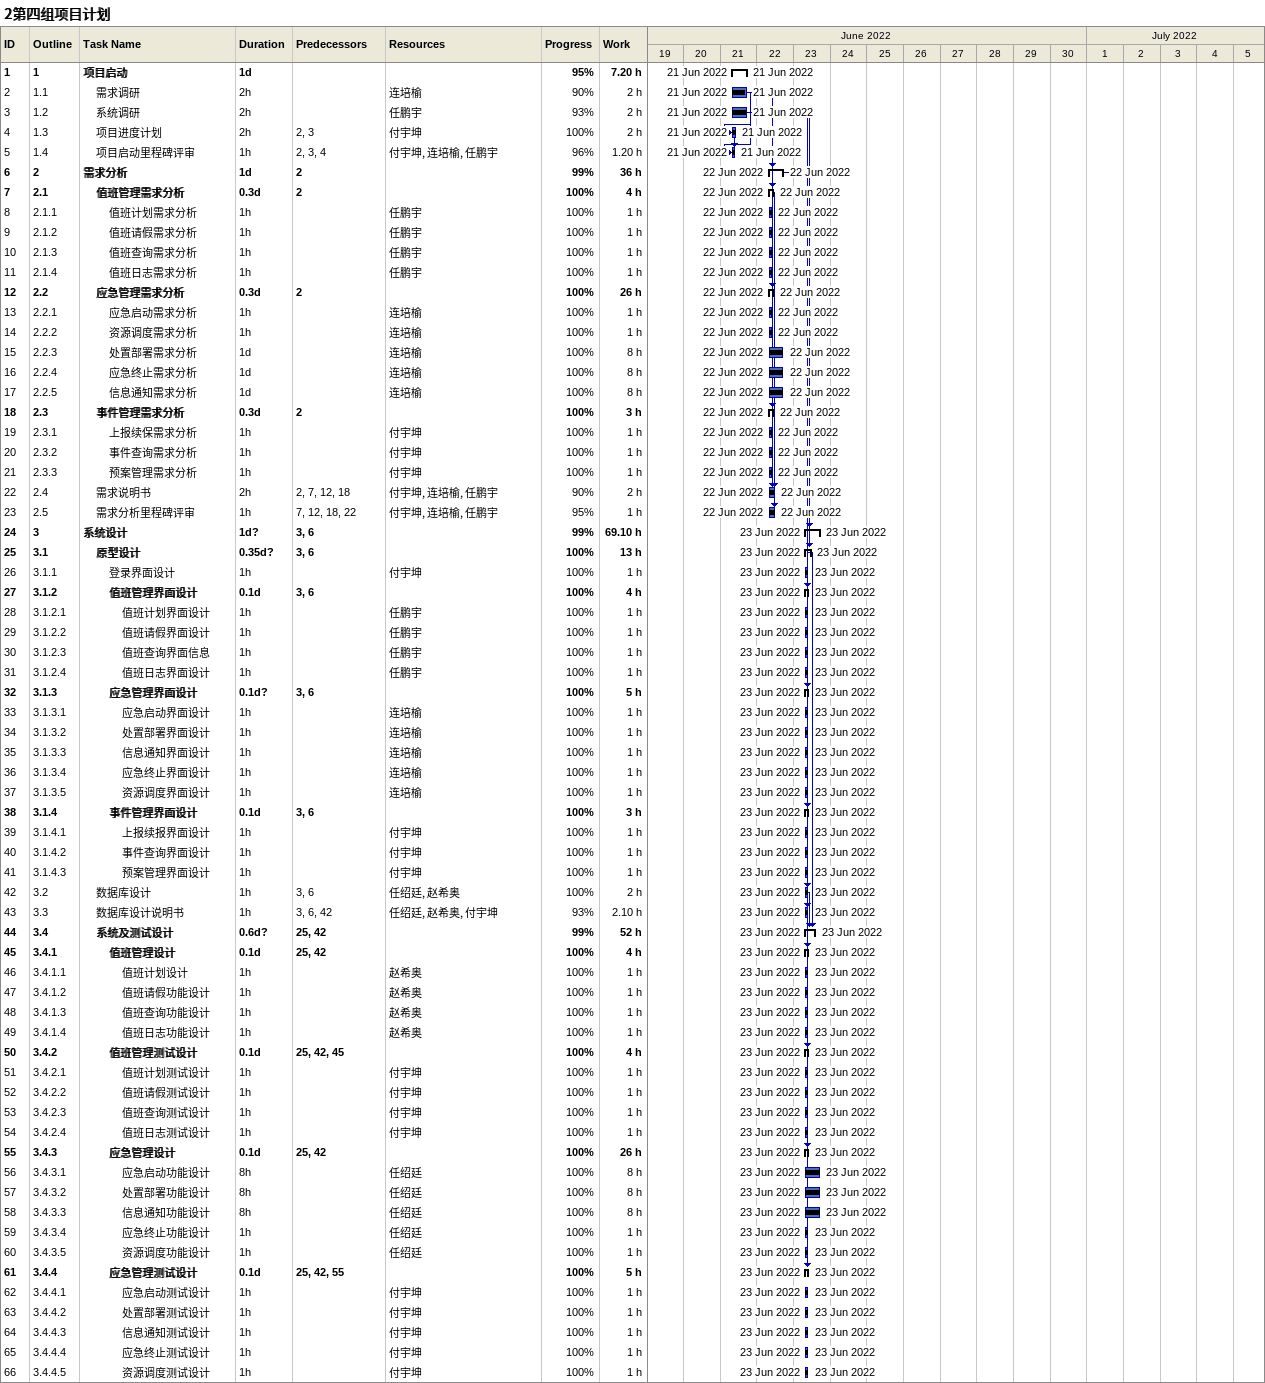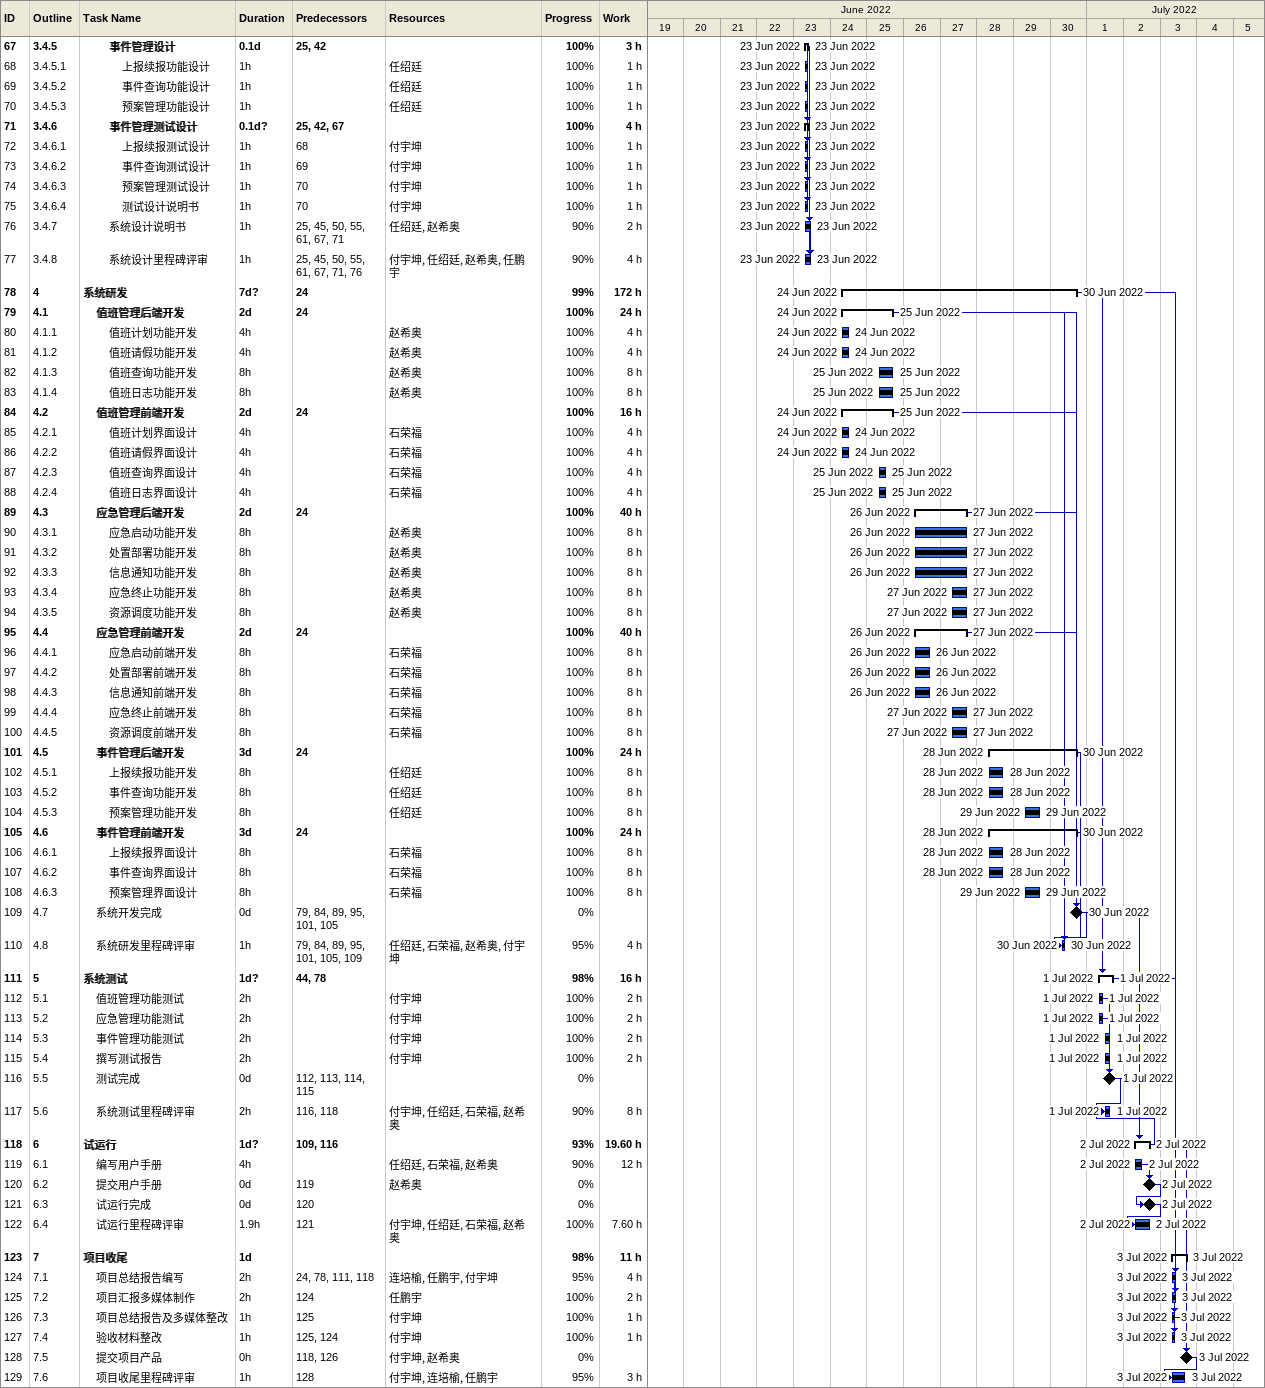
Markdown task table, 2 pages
2第四组项目计划

| ID | WBS | Task | Duration | Start | Finish | Predecessors | Resources | % complete | Work (h) |
|---|---|---|---|---|---|---|---|---|---|
| 1 | 1 | **项目启动** | 1d | 2022-06-21 | 2022-06-21 |  |  | 95 | 7.20 |
| 2 | 1.1 | 需求调研 | 2h | 2022-06-21 | 2022-06-21 |  | 连培榆 | 90 | 2 |
| 3 | 1.2 | 系统调研 | 2h | 2022-06-21 | 2022-06-21 |  | 任鹏宇 | 93 | 2 |
| 4 | 1.3 | 项目进度计划 | 2h | 2022-06-21 | 2022-06-21 | 2, 3 | 付宇坤 | 100 | 2 |
| 5 | 1.4 | 项目启动里程碑评审 | 1h | 2022-06-21 | 2022-06-21 | 2, 3, 4 | 付宇坤, 连培榆, 任鹏宇 | 96 | 1.20 |
| 6 | 2 | **需求分析** | 1d | 2022-06-22 | 2022-06-22 | 2 |  | 99 | 36 |
| 7 | 2.1 | **值班管理需求分析** | 0.3d | 2022-06-22 | 2022-06-22 | 2 |  | 100 | 4 |
| 8 | 2.1.1 | 值班计划需求分析 | 1h | 2022-06-22 | 2022-06-22 |  | 任鹏宇 | 100 | 1 |
| 9 | 2.1.2 | 值班请假需求分析 | 1h | 2022-06-22 | 2022-06-22 |  | 任鹏宇 | 100 | 1 |
| 10 | 2.1.3 | 值班查询需求分析 | 1h | 2022-06-22 | 2022-06-22 |  | 任鹏宇 | 100 | 1 |
| 11 | 2.1.4 | 值班日志需求分析 | 1h | 2022-06-22 | 2022-06-22 |  | 任鹏宇 | 100 | 1 |
| 12 | 2.2 | **应急管理需求分析** | 0.3d | 2022-06-22 | 2022-06-22 | 2 |  | 100 | 26 |
| 13 | 2.2.1 | 应急启动需求分析 | 1h | 2022-06-22 | 2022-06-22 |  | 连培榆 | 100 | 1 |
| 14 | 2.2.2 | 资源调度需求分析 | 1h | 2022-06-22 | 2022-06-22 |  | 连培榆 | 100 | 1 |
| 15 | 2.2.3 | 处置部署需求分析 | 1d | 2022-06-22 | 2022-06-22 |  | 连培榆 | 100 | 8 |
| 16 | 2.2.4 | 应急终止需求分析 | 1d | 2022-06-22 | 2022-06-22 |  | 连培榆 | 100 | 8 |
| 17 | 2.2.5 | 信息通知需求分析 | 1d | 2022-06-22 | 2022-06-22 |  | 连培榆 | 100 | 8 |
| 18 | 2.3 | **事件管理需求分析** | 0.3d | 2022-06-22 | 2022-06-22 | 2 |  | 100 | 3 |
| 19 | 2.3.1 | 上报续保需求分析 | 1h | 2022-06-22 | 2022-06-22 |  | 付宇坤 | 100 | 1 |
| 20 | 2.3.2 | 事件查询需求分析 | 1h | 2022-06-22 | 2022-06-22 |  | 付宇坤 | 100 | 1 |
| 21 | 2.3.3 | 预案管理需求分析 | 1h | 2022-06-22 | 2022-06-22 |  | 付宇坤 | 100 | 1 |
| 22 | 2.4 | 需求说明书 | 2h | 2022-06-22 | 2022-06-22 | 2, 7, 12, 18 | 付宇坤, 连培榆, 任鹏宇 | 90 | 2 |
| 23 | 2.5 | 需求分析里程碑评审 | 1h | 2022-06-22 | 2022-06-22 | 7, 12, 18, 22 | 付宇坤, 连培榆, 任鹏宇 | 95 | 1 |
| 24 | 3 | **系统设计** | 1d? | 2022-06-23 | 2022-06-23 | 3, 6 |  | 99 | 69.10 |
| 25 | 3.1 | **原型设计** | 0.35d? | 2022-06-23 | 2022-06-23 | 3, 6 |  | 100 | 13 |
| 26 | 3.1.1 | 登录界面设计 | 1h | 2022-06-23 | 2022-06-23 |  | 付宇坤 | 100 | 1 |
| 27 | 3.1.2 | **值班管理界面设计** | 0.1d | 2022-06-23 | 2022-06-23 | 3, 6 |  | 100 | 4 |
| 28 | 3.1.2.1 | 值班计划界面设计 | 1h | 2022-06-23 | 2022-06-23 |  | 任鹏宇 | 100 | 1 |
| 29 | 3.1.2.2 | 值班请假界面设计 | 1h | 2022-06-23 | 2022-06-23 |  | 任鹏宇 | 100 | 1 |
| 30 | 3.1.2.3 | 值班查询界面信息 | 1h | 2022-06-23 | 2022-06-23 |  | 任鹏宇 | 100 | 1 |
| 31 | 3.1.2.4 | 值班日志界面设计 | 1h | 2022-06-23 | 2022-06-23 |  | 任鹏宇 | 100 | 1 |
| 32 | 3.1.3 | **应急管理界面设计** | 0.1d? | 2022-06-23 | 2022-06-23 | 3, 6 |  | 100 | 5 |
| 33 | 3.1.3.1 | 应急启动界面设计 | 1h | 2022-06-23 | 2022-06-23 |  | 连培榆 | 100 | 1 |
| 34 | 3.1.3.2 | 处置部署界面设计 | 1h | 2022-06-23 | 2022-06-23 |  | 连培榆 | 100 | 1 |
| 35 | 3.1.3.3 | 信息通知界面设计 | 1h | 2022-06-23 | 2022-06-23 |  | 连培榆 | 100 | 1 |
| 36 | 3.1.3.4 | 应急终止界面设计 | 1h | 2022-06-23 | 2022-06-23 |  | 连培榆 | 100 | 1 |
| 37 | 3.1.3.5 | 资源调度界面设计 | 1h | 2022-06-23 | 2022-06-23 |  | 连培榆 | 100 | 1 |
| 38 | 3.1.4 | **事件管理界面设计** | 0.1d | 2022-06-23 | 2022-06-23 | 3, 6 |  | 100 | 3 |
| 39 | 3.1.4.1 | 上报续报界面设计 | 1h | 2022-06-23 | 2022-06-23 |  | 付宇坤 | 100 | 1 |
| 40 | 3.1.4.2 | 事件查询界面设计 | 1h | 2022-06-23 | 2022-06-23 |  | 付宇坤 | 100 | 1 |
| 41 | 3.1.4.3 | 预案管理界面设计 | 1h | 2022-06-23 | 2022-06-23 |  | 付宇坤 | 100 | 1 |
| 42 | 3.2 | 数据库设计 | 1h | 2022-06-23 | 2022-06-23 | 3, 6 | 任绍廷, 赵希奥 | 100 | 2 |
| 43 | 3.3 | 数据库设计说明书 | 1h | 2022-06-23 | 2022-06-23 | 3, 6, 42 | 任绍廷, 赵希奥, 付宇坤 | 93 | 2.10 |
| 44 | 3.4 | **系统及测试设计** | 0.6d? | 2022-06-23 | 2022-06-23 | 25, 42 |  | 99 | 52 |
| 45 | 3.4.1 | **值班管理设计** | 0.1d | 2022-06-23 | 2022-06-23 | 25, 42 |  | 100 | 4 |
| 46 | 3.4.1.1 | 值班计划设计 | 1h | 2022-06-23 | 2022-06-23 |  | 赵希奥 | 100 | 1 |
| 47 | 3.4.1.2 | 值班请假功能设计 | 1h | 2022-06-23 | 2022-06-23 |  | 赵希奥 | 100 | 1 |
| 48 | 3.4.1.3 | 值班查询功能设计 | 1h | 2022-06-23 | 2022-06-23 |  | 赵希奥 | 100 | 1 |
| 49 | 3.4.1.4 | 值班日志功能设计 | 1h | 2022-06-23 | 2022-06-23 |  | 赵希奥 | 100 | 1 |
| 50 | 3.4.2 | **值班管理测试设计** | 0.1d | 2022-06-23 | 2022-06-23 | 25, 42, 45 |  | 100 | 4 |
| 51 | 3.4.2.1 | 值班计划测试设计 | 1h | 2022-06-23 | 2022-06-23 |  | 付宇坤 | 100 | 1 |
| 52 | 3.4.2.2 | 值班请假测试设计 | 1h | 2022-06-23 | 2022-06-23 |  | 付宇坤 | 100 | 1 |
| 53 | 3.4.2.3 | 值班查询测试设计 | 1h | 2022-06-23 | 2022-06-23 |  | 付宇坤 | 100 | 1 |
| 54 | 3.4.2.4 | 值班日志测试设计 | 1h | 2022-06-23 | 2022-06-23 |  | 付宇坤 | 100 | 1 |
| 55 | 3.4.3 | **应急管理设计** | 0.1d | 2022-06-23 | 2022-06-23 | 25, 42 |  | 100 | 26 |
| 56 | 3.4.3.1 | 应急启动功能设计 | 8h | 2022-06-23 | 2022-06-23 |  | 任绍廷 | 100 | 8 |
| 57 | 3.4.3.2 | 处置部署功能设计 | 8h | 2022-06-23 | 2022-06-23 |  | 任绍廷 | 100 | 8 |
| 58 | 3.4.3.3 | 信息通知功能设计 | 8h | 2022-06-23 | 2022-06-23 |  | 任绍廷 | 100 | 8 |
| 59 | 3.4.3.4 | 应急终止功能设计 | 1h | 2022-06-23 | 2022-06-23 |  | 任绍廷 | 100 | 1 |
| 60 | 3.4.3.5 | 资源调度功能设计 | 1h | 2022-06-23 | 2022-06-23 |  | 任绍廷 | 100 | 1 |
| 61 | 3.4.4 | **应急管理测试设计** | 0.1d | 2022-06-23 | 2022-06-23 | 25, 42, 55 |  | 100 | 5 |
| 62 | 3.4.4.1 | 应急启动测试设计 | 1h | 2022-06-23 | 2022-06-23 |  | 付宇坤 | 100 | 1 |
| 63 | 3.4.4.2 | 处置部署测试设计 | 1h | 2022-06-23 | 2022-06-23 |  | 付宇坤 | 100 | 1 |
| 64 | 3.4.4.3 | 信息通知测试设计 | 1h | 2022-06-23 | 2022-06-23 |  | 付宇坤 | 100 | 1 |
| 65 | 3.4.4.4 | 应急终止测试设计 | 1h | 2022-06-23 | 2022-06-23 |  | 付宇坤 | 100 | 1 |
| 66 | 3.4.4.5 | 资源调度测试设计 | 1h | 2022-06-23 | 2022-06-23 |  | 付宇坤 | 100 | 1 |
| 67 | 3.4.5 | **事件管理设计** | 0.1d | 2022-06-23 | 2022-06-23 | 25, 42 |  | 100 | 3 |
| 68 | 3.4.5.1 | 上报续报功能设计 | 1h | 2022-06-23 | 2022-06-23 |  | 任绍廷 | 100 | 1 |
| 69 | 3.4.5.2 | 事件查询功能设计 | 1h | 2022-06-23 | 2022-06-23 |  | 任绍廷 | 100 | 1 |
| 70 | 3.4.5.3 | 预案管理功能设计 | 1h | 2022-06-23 | 2022-06-23 |  | 任绍廷 | 100 | 1 |
| 71 | 3.4.6 | **事件管理测试设计** | 0.1d? | 2022-06-23 | 2022-06-23 | 25, 42, 67 |  | 100 | 4 |
| 72 | 3.4.6.1 | 上报续报测试设计 | 1h | 2022-06-23 | 2022-06-23 | 68 | 付宇坤 | 100 | 1 |
| 73 | 3.4.6.2 | 事件查询测试设计 | 1h | 2022-06-23 | 2022-06-23 | 69 | 付宇坤 | 100 | 1 |
| 74 | 3.4.6.3 | 预案管理测试设计 | 1h | 2022-06-23 | 2022-06-23 | 70 | 付宇坤 | 100 | 1 |
| 75 | 3.4.6.4 | 测试设计说明书 | 1h | 2022-06-23 | 2022-06-23 | 70 | 付宇坤 | 100 | 1 |
| 76 | 3.4.7 | 系统设计说明书 | 1h | 2022-06-23 | 2022-06-23 | 25, 45, 50, 55, 61, 67, 71 | 任绍廷, 赵希奥 | 90 | 2 |
| 77 | 3.4.8 | 系统设计里程碑评审 | 1h | 2022-06-23 | 2022-06-23 | 25, 45, 50, 55, 61, 67, 71, 76 | 付宇坤, 任绍廷, 赵希奥, 任鹏宇 | 90 | 4 |
| 78 | 4 | **系统研发** | 7d? | 2022-06-24 | 2022-06-30 | 24 |  | 99 | 172 |
| 79 | 4.1 | **值班管理后端开发** | 2d | 2022-06-24 | 2022-06-25 | 24 |  | 100 | 24 |
| 80 | 4.1.1 | 值班计划功能开发 | 4h | 2022-06-24 | 2022-06-24 |  | 赵希奥 | 100 | 4 |
| 81 | 4.1.2 | 值班请假功能开发 | 4h | 2022-06-24 | 2022-06-24 |  | 赵希奥 | 100 | 4 |
| 82 | 4.1.3 | 值班查询功能开发 | 8h | 2022-06-25 | 2022-06-25 |  | 赵希奥 | 100 | 8 |
| 83 | 4.1.4 | 值班日志功能开发 | 8h | 2022-06-25 | 2022-06-25 |  | 赵希奥 | 100 | 8 |
| 84 | 4.2 | **值班管理前端开发** | 2d | 2022-06-24 | 2022-06-25 | 24 |  | 100 | 16 |
| 85 | 4.2.1 | 值班计划界面设计 | 4h | 2022-06-24 | 2022-06-24 |  | 石荣福 | 100 | 4 |
| 86 | 4.2.2 | 值班请假界面设计 | 4h | 2022-06-24 | 2022-06-24 |  | 石荣福 | 100 | 4 |
| 87 | 4.2.3 | 值班查询界面设计 | 4h | 2022-06-25 | 2022-06-25 |  | 石荣福 | 100 | 4 |
| 88 | 4.2.4 | 值班日志界面设计 | 4h | 2022-06-25 | 2022-06-25 |  | 石荣福 | 100 | 4 |
| 89 | 4.3 | **应急管理后端开发** | 2d | 2022-06-26 | 2022-06-27 | 24 |  | 100 | 40 |
| 90 | 4.3.1 | 应急启动功能开发 | 8h | 2022-06-26 | 2022-06-27 |  | 赵希奥 | 100 | 8 |
| 91 | 4.3.2 | 处置部署功能开发 | 8h | 2022-06-26 | 2022-06-27 |  | 赵希奥 | 100 | 8 |
| 92 | 4.3.3 | 信息通知功能开发 | 8h | 2022-06-26 | 2022-06-27 |  | 赵希奥 | 100 | 8 |
| 93 | 4.3.4 | 应急终止功能开发 | 8h | 2022-06-27 | 2022-06-27 |  | 赵希奥 | 100 | 8 |
| 94 | 4.3.5 | 资源调度功能开发 | 8h | 2022-06-27 | 2022-06-27 |  | 赵希奥 | 100 | 8 |
| 95 | 4.4 | **应急管理前端开发** | 2d | 2022-06-26 | 2022-06-27 | 24 |  | 100 | 40 |
| 96 | 4.4.1 | 应急启动前端开发 | 8h | 2022-06-26 | 2022-06-26 |  | 石荣福 | 100 | 8 |
| 97 | 4.4.2 | 处置部署前端开发 | 8h | 2022-06-26 | 2022-06-26 |  | 石荣福 | 100 | 8 |
| 98 | 4.4.3 | 信息通知前端开发 | 8h | 2022-06-26 | 2022-06-26 |  | 石荣福 | 100 | 8 |
| 99 | 4.4.4 | 应急终止前端开发 | 8h | 2022-06-27 | 2022-06-27 |  | 石荣福 | 100 | 8 |
| 100 | 4.4.5 | 资源调度前端开发 | 8h | 2022-06-27 | 2022-06-27 |  | 石荣福 | 100 | 8 |
| 101 | 4.5 | **事件管理后端开发** | 3d | 2022-06-28 | 2022-06-30 | 24 |  | 100 | 24 |
| 102 | 4.5.1 | 上报续报功能开发 | 8h | 2022-06-28 | 2022-06-28 |  | 任绍廷 | 100 | 8 |
| 103 | 4.5.2 | 事件查询功能开发 | 8h | 2022-06-28 | 2022-06-28 |  | 任绍廷 | 100 | 8 |
| 104 | 4.5.3 | 预案管理功能开发 | 8h | 2022-06-29 | 2022-06-29 |  | 任绍廷 | 100 | 8 |
| 105 | 4.6 | **事件管理前端开发** | 3d | 2022-06-28 | 2022-06-30 | 24 |  | 100 | 24 |
| 106 | 4.6.1 | 上报续报界面设计 | 8h | 2022-06-28 | 2022-06-28 |  | 石荣福 | 100 | 8 |
| 107 | 4.6.2 | 事件查询界面设计 | 8h | 2022-06-28 | 2022-06-28 |  | 石荣福 | 100 | 8 |
| 108 | 4.6.3 | 预案管理界面设计 | 8h | 2022-06-29 | 2022-06-29 |  | 石荣福 | 100 | 8 |
| 109 | 4.7 | 系统开发完成 | 0d | 2022-06-30 | 2022-06-30 | 79, 84, 89, 95, 101, 105 |  | 0 |  |
| 110 | 4.8 | 系统研发里程碑评审 | 1h | 2022-06-30 | 2022-06-30 | 79, 84, 89, 95, 101, 105, 109 | 任绍廷, 石荣福, 赵希奥, 付宇坤 | 95 | 4 |
| 111 | 5 | **系统测试** | 1d? | 2022-07-01 | 2022-07-01 | 44, 78 |  | 98 | 16 |
| 112 | 5.1 | 值班管理功能测试 | 2h | 2022-07-01 | 2022-07-01 |  | 付宇坤 | 100 | 2 |
| 113 | 5.2 | 应急管理功能测试 | 2h | 2022-07-01 | 2022-07-01 |  | 付宇坤 | 100 | 2 |
| 114 | 5.3 | 事件管理功能测试 | 2h | 2022-07-01 | 2022-07-01 |  | 付宇坤 | 100 | 2 |
| 115 | 5.4 | 撰写测试报告 | 2h | 2022-07-01 | 2022-07-01 |  | 付宇坤 | 100 | 2 |
| 116 | 5.5 | 测试完成 | 0d | 2022-07-01 | 2022-07-01 | 112, 113, 114, 115 |  | 0 |  |
| 117 | 5.6 | 系统测试里程碑评审 | 2h | 2022-07-01 | 2022-07-01 | 116, 118 | 付宇坤, 任绍廷, 石荣福, 赵希奥 | 90 | 8 |
| 118 | 6 | **试运行** | 1d? | 2022-07-02 | 2022-07-02 | 109, 116 |  | 93 | 19.60 |
| 119 | 6.1 | 编写用户手册 | 4h | 2022-07-02 | 2022-07-02 |  | 任绍廷, 石荣福, 赵希奥 | 90 | 12 |
| 120 | 6.2 | 提交用户手册 | 0d | 2022-07-02 | 2022-07-02 | 119 | 赵希奥 | 0 |  |
| 121 | 6.3 | 试运行完成 | 0d | 2022-07-02 | 2022-07-02 | 120 |  | 0 |  |
| 122 | 6.4 | 试运行里程碑评审 | 1.9h | 2022-07-02 | 2022-07-02 | 121 | 付宇坤, 任绍廷, 石荣福, 赵希奥 | 100 | 7.60 |
| 123 | 7 | **项目收尾** | 1d | 2022-07-03 | 2022-07-03 |  |  | 98 | 11 |
| 124 | 7.1 | 项目总结报告编写 | 2h | 2022-07-03 | 2022-07-03 | 24, 78, 111, 118 | 连培榆, 任鹏宇, 付宇坤 | 95 | 4 |
| 125 | 7.2 | 项目汇报多媒体制作 | 2h | 2022-07-03 | 2022-07-03 | 124 | 任鹏宇 | 100 | 2 |
| 126 | 7.3 | 项目总结报告及多媒体整改 | 1h | 2022-07-03 | 2022-07-03 | 125 | 付宇坤 | 100 | 1 |
| 127 | 7.4 | 验收材料整改 | 1h | 2022-07-03 | 2022-07-03 | 125, 124 | 付宇坤 | 100 | 1 |
| 128 | 7.5 | 提交项目产品 | 0h | 2022-07-03 | 2022-07-03 | 118, 126 | 付宇坤, 赵希奥 | 0 |  |
| 129 | 7.6 | 项目收尾里程碑评审 | 1h | 2022-07-03 | 2022-07-03 | 128 | 付宇坤, 连培榆, 任鹏宇 | 95 | 3 |
